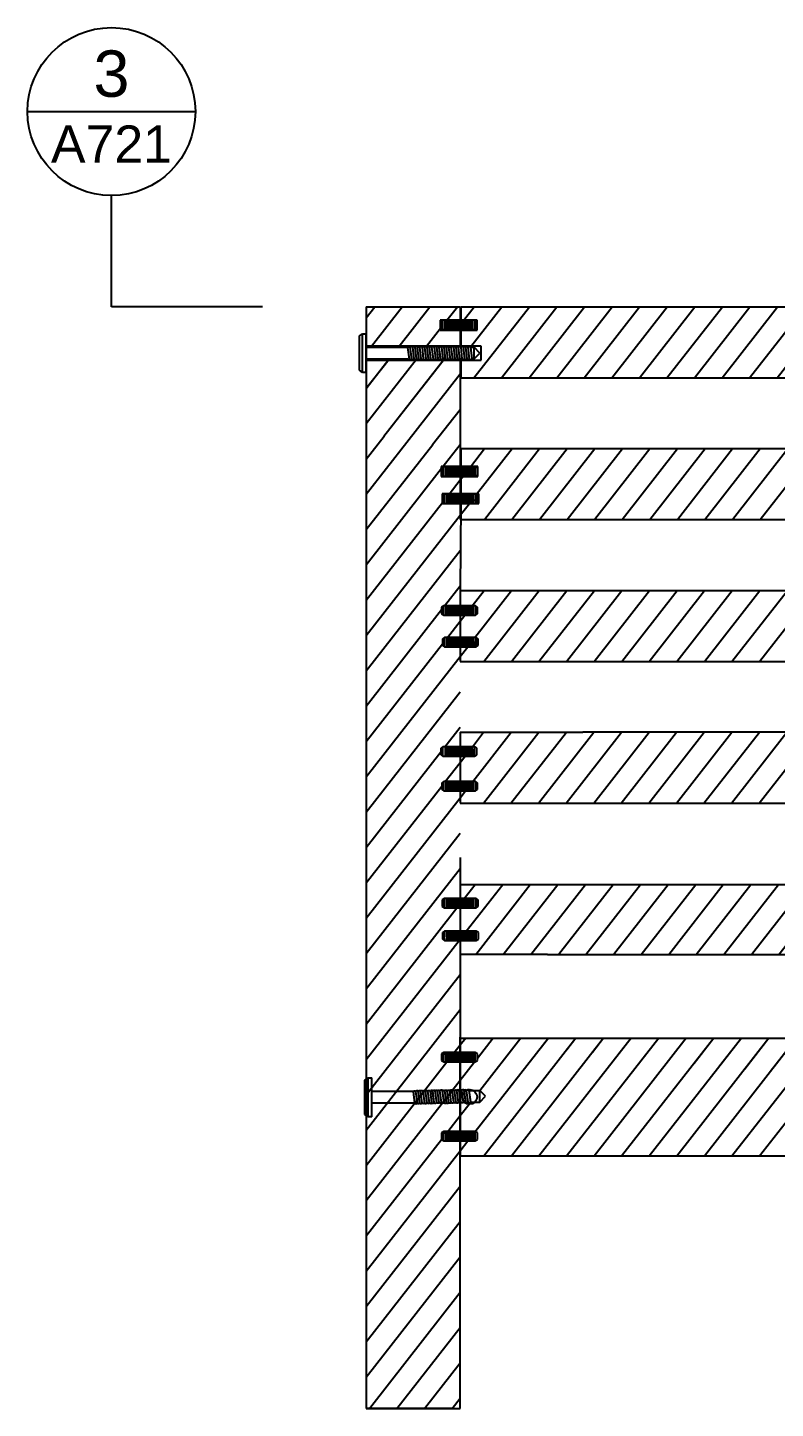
# Model space of a CAD drawing. Header units: millimetres. Extents: x -383 to 2872, y 639 to 2489.
# Drawn here: x 1606.5 to 1671, y 1128.3 to 1247.4 of the extents above; entities that cross this region are included whole.
import ezdxf
from ezdxf.enums import TextEntityAlignment as Align

# ---------------------------------------------------------------- set-up
doc = ezdxf.new("R2010")
doc.units = ezdxf.units.MM
doc.layers.add('A-ANNO-SYMB', color=3, linetype='Continuous', lineweight=18)
for name, color, linetype in [('ARREDI_attrezzature', 175, 'Continuous'), ('Chiodi', 1, 'Continuous'), ('SELECTIONS', 6, 'Continuous'), ('struttura', 7, 'Continuous')]:
    doc.layers.add(name, color=color, linetype=linetype)
doc.styles.add('ARIAL', font='Arial.ttf')
doc.styles.get("Standard").update_dxf_attribs({"font": 'Arial.ttf'})
pattern_1 = [(52, (416.6777, 953.3833), (-1.4775202, 1.1543653), [])]

# ---------------------------------------------------------------- blocks, each defined once
blk = doc.blocks.new('DETAGLI')
at = {"layer": 'SELECTIONS', "linetype": 'Continuous'}
blk.add_line((486.66, 356.17), (504.76, 356.17), dxfattribs=at)
blk.add_circle((495.71, 356.17), 9.05, dxfattribs=at)
at = {"layer": 'A-ANNO-SYMB', "linetype": 'Continuous'}
for tag, p in [('TAVOLA', (495.71, 362.76)), ('SEZIONE', (495.71, 354.67))]:
    blk.add_attdef(tag, text='', height=5, dxfattribs=at).set_placement(p, align=Align.TOP_CENTER)

msp = doc.modelspace()

# ---------------------------------------------------------------- hatches: boundary and pattern name
at = {"layer": 'ARREDI_attrezzature'}
h = msp.add_hatch(dxfattribs=at)
h.set_pattern_fill('ANSI31', color=256, scale=15, angle=7)
h.set_pattern_definition([(52, (996.2414, 1209.106), (-1.47752, 1.1543653), [])])
edge = h.paths.add_edge_path()
edge.add_line((1795.43, 1220.07), (1795.22, 1220.08))
edge.add_arc((1795.34, 1219.99), 0.147, 54.7816, 141.9581, ccw=False)
edge.add_line((1795.42, 1220.11), (1795.61, 1219.97))
edge.add_arc((1795.75, 1219.99), 0.147, 52.4052, 187.8135, ccw=False)
edge.add_line((1795.84, 1220.11), (1796.02, 1219.99))
edge.add_arc((1796.17, 1220.01), 0.147, 0, 187.8135, ccw=False)
edge.add_line((1796.32, 1220.01), (1796.34, 1221.77))
edge.add_line((1796.34, 1221.77), (1795, 1221.77))
edge.add_line((1795, 1221.77), (1795, 1221.65))
edge.add_line((1795, 1221.65), (1794.81, 1221.76))
edge.add_line((1794.81, 1221.76), (1794.81, 1222.33))
edge.add_line((1794.81, 1222.33), (1795, 1222.45))
edge.add_line((1795, 1222.45), (1795, 1222.33))
edge.add_line((1795, 1222.33), (1796.37, 1222.33))
edge.add_line((1796.37, 1222.33), (1796.37, 1223.33))
edge.add_line((1796.37, 1223.33), (1643.82, 1223.33))
edge.add_line((1643.82, 1223.33), (1643.82, 1222.17))
edge.add_line((1643.82, 1222.17), (1645.06, 1221.98))
edge.add_line((1645.06, 1221.98), (1645.06, 1222.17))
edge.add_line((1645.06, 1222.17), (1645.24, 1222.04))
edge.add_line((1645.24, 1222.04), (1645.24, 1221.47))
edge.add_line((1645.24, 1221.47), (1645.06, 1221.36))
edge.add_line((1645.06, 1221.36), (1645.06, 1221.47))
edge.add_line((1645.06, 1221.47), (1643.82, 1221.47))
edge.add_line((1643.82, 1221.47), (1643.82, 1217.21))
edge.add_line((1643.82, 1217.21), (1728.48, 1217.21))
edge.add_line((1728.48, 1217.21), (1737.86, 1217.21))
edge.add_line((1737.86, 1217.21), (1796.37, 1217.21))
edge.add_line((1796.37, 1217.21), (1796.11, 1219.99))
edge.add_arc((1795.96, 1219.99), 0.147, 0, 141.9581)
edge.add_arc((1795.74, 1219.98), 0.147, 45.7225, 136.1013)
edge.add_arc((1795.54, 1219.97), 0.147, 48.2493, 138.866)
edge.add_arc((1795.32, 1219.97), 0.147, 40.9902, 245.001)
edge.add_line((1795.25, 1219.84), (1795.36, 1219.08))
edge.add_line((1795.36, 1219.08), (1795.56, 1219.07))
edge.add_line((1795.56, 1219.07), (1795.43, 1220.07))
edge = h.paths.add_edge_path(flags=16)
edge.add_line((1646.12, 1219.4), (1645.63, 1218.89))
edge.add_line((1645.63, 1218.89), (1644.82, 1218.89))
edge.add_arc((1644.73, 1219.01), 0.147, 228.2493, 310.4538, ccw=False)
edge.add_arc((1644.52, 1218.99), 0.147, 220.9902, 318.866, ccw=False)
edge.add_arc((1644.31, 1219.01), 0.147, 228.2493, 310.6259, ccw=False)
edge.add_arc((1644.08, 1219.02), 0.182, 214.7687, 317.4075, ccw=False)
edge.add_line((1643.93, 1218.92), (1643.87, 1219.89))
edge.add_line((1643.87, 1219.89), (1643.87, 1219.9))
edge.add_line((1643.87, 1219.9), (1643.87, 1219.89))
edge.add_arc((1643.98, 1219.78), 0.155, 51.2345, 135.0364, ccw=False)
edge.add_arc((1644.19, 1219.8), 0.155, 43.9271, 135.8808, ccw=False)
edge.add_arc((1644.4, 1219.78), 0.155, 51.2345, 127.689, ccw=False)
edge.add_arc((1644.61, 1219.79), 0.155, 46.1259, 135.8808, ccw=False)
edge.add_line((1644.72, 1219.91), (1645.63, 1219.91))
edge.add_line((1645.63, 1219.91), (1646.12, 1219.4))
h.paths.add_polyline_path([(1644.84, 1218.91), (1644.84, 1218.89), (1644.71, 1219.91), (1644.71, 1219.91)], flags=0)
h.paths.add_polyline_path([(1644.43, 1218.92), (1644.43, 1218.88), (1644.29, 1219.89), (1644.29, 1219.92)], flags=0)
h.paths.add_polyline_path([(1793.74, 1219.58), (1794.23, 1220.09), (1795.01, 1220.09), (1795.15, 1219.08), (1795.15, 1219.07), (1795.15, 1219.08), (1794.23, 1219.08)], flags=16)
h = msp.add_hatch(dxfattribs=at)
h.set_pattern_fill('ANSI31', color=256, scale=15, angle=7)
h.set_pattern_definition(pattern_1)
h.paths.add_polyline_path([(1643.82, 1194.01), (1642.29, 1194.01), (1642.29, 1194.69), (1642.47, 1194.81), (1643.82, 1194.81), (1643.82, 1196.73), (1642.22, 1196.73), (1642.22, 1197.41), (1642.4, 1197.53), (1643.82, 1197.53), (1643.82, 1198.86), (1643.82, 1206.37), (1642.29, 1206.37), (1642.29, 1207.05), (1642.47, 1207.17), (1643.82, 1207.17), (1643.82, 1208.73), (1642.22, 1208.73), (1642.22, 1209.41), (1642.4, 1209.53), (1643.82, 1209.53), (1643.82, 1211.09), (1643.82, 1211.69, -0.168914), (1635.71, 1212.84), (1635.71, 1128.33), (1643.82, 1128.33), (1643.82, 1150.1), (1643.82, 1150.1), (1643.82, 1151.4), (1642.21, 1151.4), (1642.21, 1152.08), (1642.4, 1152.2), (1643.82, 1152.2), (1643.82, 1158.21), (1642.21, 1158.21), (1642.21, 1158.89), (1642.4, 1159.01), (1643.82, 1159.01), (1643.82, 1160.28), (1643.82, 1168.68), (1642.3, 1168.68), (1642.3, 1169.36), (1642.48, 1169.48), (1643.82, 1169.48), (1643.82, 1171.5), (1642.28, 1171.5), (1642.28, 1172.18), (1642.46, 1172.3), (1643.82, 1172.3), (1643.82, 1175.83), (1643.82, 1181.58), (1642.23, 1181.58), (1642.23, 1182.27), (1642.41, 1182.38), (1643.82, 1182.38), (1643.82, 1184.58), (1642.15, 1184.58), (1642.15, 1185.26), (1642.34, 1185.38), (1643.82, 1185.38), (1643.82, 1186.63)])
h = msp.add_hatch(dxfattribs=at)
h.set_pattern_fill('ANSI31', color=256, scale=15, angle=7)
h.set_pattern_definition(pattern_1)
h.paths.add_polyline_path([(1714.53, 1209.73), (1714.71, 1209.85), (1716.09, 1209.85), (1716.09, 1211.09), (1643.82, 1211.09), (1643.82, 1209.53), (1645.32, 1209.53), (1645.32, 1208.84), (1645.13, 1208.73), (1643.82, 1208.73), (1643.82, 1207.17), (1645.39, 1207.17), (1645.39, 1206.49), (1645.21, 1206.37), (1643.82, 1206.37), (1643.82, 1204.98), (1716.09, 1204.98), (1716.09, 1206.37), (1714.53, 1206.37), (1714.53, 1207.05), (1714.71, 1207.17), (1716.09, 1207.17), (1716.09, 1209.05), (1714.53, 1209.05)])
h = msp.add_hatch(dxfattribs=at)
h.set_pattern_fill('ANSI31', color=256, scale=15, angle=7)
h.set_pattern_definition(pattern_1)
h.paths.add_polyline_path([(1716.09, 1196.72), (1714.53, 1196.72), (1714.53, 1197.4), (1714.71, 1197.52), (1716.09, 1197.52), (1716.09, 1198.86), (1643.82, 1198.86), (1643.82, 1197.53), (1645.32, 1197.53), (1645.32, 1196.85), (1645.14, 1196.73), (1643.82, 1196.73), (1643.82, 1194.81), (1645.39, 1194.81), (1645.39, 1194.12), (1645.21, 1194.01), (1643.82, 1194.01), (1643.82, 1192.74), (1716.09, 1192.74), (1716.09, 1194.4), (1714.53, 1194.4), (1714.53, 1195.08), (1714.71, 1195.2), (1716.09, 1195.2)])
h = msp.add_hatch(dxfattribs=at)
h.set_pattern_fill('ANSI31', color=256, scale=15, angle=7)
h.set_pattern_definition(pattern_1)
h.paths.add_polyline_path([(1716.09, 1184.34), (1714.48, 1184.34), (1714.48, 1185.02), (1714.66, 1185.14), (1716.09, 1185.14), (1716.09, 1186.63), (1707.11, 1186.63), (1654.41, 1186.63), (1643.82, 1186.63), (1643.82, 1185.38), (1645.25, 1185.38), (1645.25, 1184.7), (1645.07, 1184.58), (1643.82, 1184.58), (1643.82, 1182.38), (1645.33, 1182.38), (1645.33, 1181.7), (1645.14, 1181.58), (1643.82, 1181.58), (1643.82, 1180.51), (1651.35, 1180.51), (1710.17, 1180.51), (1716.09, 1180.51), (1716.09, 1182.15), (1714.48, 1182.15), (1714.48, 1182.83), (1714.66, 1182.95), (1716.09, 1182.95)])
h = msp.add_hatch(dxfattribs=at)
h.set_pattern_fill('ANSI31', color=256, scale=15, angle=7)
h.set_pattern_definition(pattern_1)
h.paths.add_polyline_path([(1714.5, 1171.76), (1714.68, 1171.88), (1716.09, 1171.88), (1716.09, 1173.51), (1710.17, 1173.51), (1651.35, 1173.51), (1643.82, 1173.51), (1643.82, 1172.3), (1645.38, 1172.3), (1645.38, 1171.62), (1645.2, 1171.5), (1643.82, 1171.5), (1643.82, 1169.48), (1645.4, 1169.48), (1645.4, 1168.79), (1645.21, 1168.68), (1643.82, 1168.68), (1643.82, 1167.48), (1651.35, 1167.48), (1710.17, 1167.48), (1716.09, 1167.48), (1716.09, 1168.27), (1716.09, 1169.03), (1714.51, 1169.03), (1714.51, 1169.75), (1714.73, 1169.89), (1716.09, 1169.89), (1716.09, 1171.08), (1714.5, 1171.08)])
h = msp.add_hatch(dxfattribs=at)
h.set_pattern_fill('ANSI31', color=256, scale=15, angle=7)
h.set_pattern_definition(pattern_1)
h.paths.add_polyline_path([(1709.64, 1160.28), (1643.82, 1160.28), (1643.82, 1159.01), (1645.31, 1159.01), (1645.31, 1158.33), (1645.13, 1158.21), (1643.82, 1158.21), (1643.82, 1152.2), (1645.31, 1152.2), (1645.31, 1151.52), (1645.13, 1151.4), (1643.82, 1151.4), (1643.82, 1150.1), (1707.68, 1150.1, -0.059662), (1707.33, 1153.04, -0.156219)])
h.paths.add_polyline_path([(1646, 1155.25), (1645.51, 1154.74), (1645.09, 1154.74, -0.391459), (1644.23, 1154.71, -0.238948), (1644.1, 1154.74), (1644.08, 1154.91, -0.161103), (1644.02, 1155.31), (1643.96, 1155.75, -0.42316), (1644.19, 1155.75, -0.313276), (1644.36, 1155.76, -0.242884), (1644.95, 1155.75), (1645.51, 1155.75)], flags=16)
h.paths.add_polyline_path([(1644.51, 1154.74, -0.400391), (1644.31, 1154.72), (1644.17, 1155.74), (1644.17, 1155.76), (1644.34, 1155.62, -0.679722), (1644.59, 1155.76), (1644.73, 1154.76), (1644.73, 1154.74), (1644.72, 1154.76, -0.42921)], flags=0)
h = msp.add_hatch(dxfattribs=at)
h.set_pattern_fill('ANSI31', color=256, scale=15, angle=7)
h.set_pattern_definition(pattern_1)
edge = h.paths.add_edge_path()
edge.add_line((1796.37, 1160.28), (1643.82, 1160.28))
edge.add_line((1737.86, 1150.1), (1796.02, 1150.1))
edge.add_line((1728.14, 1150.1), (1737.86, 1150.1))
h = msp.add_hatch(dxfattribs=at)
h.set_pattern_fill('ANSI31', color=256, scale=15, angle=7)
h.set_pattern_definition(pattern_1)
edge = h.paths.add_edge_path()
edge.add_line((1796.37, 1160.28), (1643.82, 1160.28))
edge.add_line((1796.37, 1160.28), (1796.37, 1150.1))
edge.add_line((1796.02, 1150.1), (1796.37, 1150.1))
edge.add_line((1737.86, 1150.1), (1796.02, 1150.1))

# ---------------------------------------------------------------- linework, layer by layer
for p, q in [((1643.69, 1222.17), (1642.11, 1222.17)), ((1642.11, 1222.17), (1642.11, 1221.32)), ((1645.28, 1222.17), (1643.69, 1222.17)), ((1645.28, 1221.32), (1645.28, 1222.17)), ((1642.11, 1221.32), (1645.28, 1221.32)), ((1645.64, 1219.93), (1635.72, 1219.93)), ((1645.63, 1218.71), (1645.63, 1219.93)), ((1635.71, 1218.73), (1645.63, 1218.73)), ((1643.82, 1217.21), (1643.82, 1211.09)), ((1643.76, 1209.55), (1642.18, 1209.55)), ((1642.18, 1209.55), (1642.18, 1208.7)), ((1642.18, 1208.7), (1645.35, 1208.7)), ((1645.35, 1209.55), (1643.76, 1209.55)), ((1645.35, 1208.7), (1645.35, 1209.55)), ((1643.84, 1207.2), (1642.26, 1207.2)), ((1642.26, 1207.2), (1642.26, 1206.35)), ((1642.26, 1206.35), (1645.43, 1206.35)), ((1645.43, 1207.2), (1643.84, 1207.2)), ((1645.43, 1206.35), (1645.43, 1207.2))]:
    msp.add_line(p, q)
at = {"layer": 'ARREDI_attrezzature', "linetype": 'Continuous'}
for p, q in [((1635.71, 1222.38), (1636.45, 1223.33)), ((1636.18, 1219.93), (1638.83, 1223.33)), ((1638.55, 1219.93), (1641.21, 1223.33)), ((1642.67, 1222.16), (1643.59, 1223.33)), ((1640.93, 1219.93), (1642.14, 1221.47)), ((1635.71, 1216.29), (1637.68, 1218.81)), ((1635.71, 1213.25), (1640.04, 1218.79)), ((1635.72, 1216.3), (1637.69, 1218.82)), ((1635.72, 1213.26), (1640.04, 1218.79)), ((1637.25, 1212.17), (1642.49, 1218.88)), ((1637.25, 1212.17), (1642.45, 1218.82)), ((1639.22, 1211.65), (1643.82, 1217.53)), ((1639.22, 1211.65), (1643.82, 1217.53)), ((1641.45, 1211.45), (1643.82, 1214.48)), ((1641.45, 1211.45), (1643.82, 1214.48))]:
    msp.add_line(p, q, dxfattribs=at)
at = {"layer": 'Chiodi'}
for p, q in [((1642.32, 1222.16), (1642.14, 1222.04)), ((1642.14, 1222.04), (1642.14, 1221.47)), ((1645.06, 1222.16), (1642.32, 1222.16)), ((1642.32, 1221.36), (1642.32, 1222.16)), ((1642.44, 1222.04), (1644.92, 1222.04)), ((1642.45, 1221.9), (1644.92, 1221.9)), ((1642.45, 1221.75), (1644.93, 1221.75)), ((1645.24, 1222.04), (1645.06, 1222.16)), ((1645.06, 1221.36), (1645.06, 1222.16)), ((1645.24, 1221.47), (1645.24, 1222.04)), ((1642.14, 1221.47), (1642.32, 1221.36)), ((1642.32, 1221.36), (1645.06, 1221.36)), ((1642.45, 1221.62), (1644.93, 1221.62)), ((1642.45, 1221.47), (1644.93, 1221.47)), ((1645.06, 1221.36), (1645.24, 1221.47)), ((1642.4, 1209.53), (1642.22, 1209.41)), ((1642.22, 1209.41), (1642.22, 1208.84)), ((1642.22, 1208.84), (1642.4, 1208.73)), ((1645.13, 1209.53), (1642.4, 1209.53)), ((1642.4, 1208.73), (1642.4, 1209.53)), ((1642.4, 1208.73), (1645.13, 1208.73)), ((1642.52, 1209.41), (1645, 1209.41)), ((1642.52, 1209.27), (1645, 1209.27)), ((1642.52, 1209.12), (1645, 1209.12)), ((1642.52, 1208.84), (1645, 1208.84)), ((1642.53, 1208.99), (1645.01, 1208.99)), ((1645.32, 1209.41), (1645.13, 1209.53)), ((1645.13, 1208.73), (1645.13, 1209.53)), ((1645.13, 1208.73), (1645.32, 1208.84)), ((1645.32, 1208.84), (1645.32, 1209.41)), ((1642.47, 1207.17), (1642.29, 1207.05)), ((1642.29, 1207.05), (1642.29, 1206.49)), ((1642.29, 1206.49), (1642.47, 1206.37)), ((1645.21, 1207.17), (1642.47, 1207.17)), ((1642.47, 1206.37), (1642.47, 1207.17)), ((1642.47, 1206.37), (1645.21, 1206.37)), ((1642.59, 1207.05), (1645.07, 1207.05)), ((1642.59, 1206.91), (1645.07, 1206.91)), ((1642.59, 1206.77), (1645.07, 1206.77)), ((1642.6, 1206.64), (1645.08, 1206.64)), ((1642.6, 1206.49), (1645.07, 1206.49)), ((1645.39, 1207.05), (1645.21, 1207.17)), ((1645.21, 1206.37), (1645.21, 1207.17)), ((1645.21, 1206.37), (1645.39, 1206.49)), ((1645.39, 1206.49), (1645.39, 1207.05)), ((1642.4, 1197.53), (1642.22, 1197.41)), ((1642.22, 1197.41), (1642.22, 1196.85)), ((1642.22, 1196.85), (1642.4, 1196.73)), ((1645.14, 1197.53), (1642.4, 1197.53)), ((1642.4, 1196.73), (1642.4, 1197.53)), ((1642.4, 1196.73), (1645.14, 1196.73)), ((1642.52, 1197.41), (1645, 1197.41)), ((1642.52, 1197.27), (1645, 1197.27)), ((1642.52, 1197.13), (1645, 1197.13)), ((1642.52, 1196.85), (1645, 1196.85)), ((1642.53, 1196.99), (1645.01, 1196.99)), ((1645.32, 1197.41), (1645.14, 1197.53)), ((1645.14, 1196.73), (1645.14, 1197.53)), ((1645.14, 1196.73), (1645.32, 1196.85)), ((1645.32, 1196.85), (1645.32, 1197.41)), ((1642.47, 1194.81), (1642.29, 1194.69)), ((1642.29, 1194.69), (1642.29, 1194.12)), ((1645.21, 1194.81), (1642.47, 1194.81)), ((1642.47, 1194.01), (1642.47, 1194.81)), ((1642.59, 1194.69), (1645.07, 1194.69)), ((1642.6, 1194.55), (1645.07, 1194.55)), ((1642.6, 1194.41), (1645.08, 1194.41)), ((1642.6, 1194.27), (1645.08, 1194.27)), ((1645.39, 1194.69), (1645.21, 1194.81)), ((1645.21, 1194.01), (1645.21, 1194.81)), ((1645.39, 1194.12), (1645.39, 1194.69)), ((1642.29, 1194.12), (1642.47, 1194.01)), ((1642.47, 1194.01), (1645.21, 1194.01)), ((1642.6, 1194.13), (1645.08, 1194.13)), ((1645.21, 1194.01), (1645.39, 1194.12)), ((1642.34, 1185.38), (1642.15, 1185.26)), ((1642.15, 1185.26), (1642.15, 1184.7)), ((1645.07, 1185.38), (1642.34, 1185.38)), ((1642.34, 1184.58), (1642.34, 1185.38)), ((1642.46, 1185.26), (1644.93, 1185.26)), ((1642.46, 1185.12), (1644.94, 1185.12)), ((1642.46, 1184.98), (1644.94, 1184.98)), ((1642.46, 1184.84), (1644.94, 1184.84)), ((1645.25, 1185.26), (1645.07, 1185.38)), ((1645.07, 1184.58), (1645.07, 1185.38)), ((1645.25, 1184.7), (1645.25, 1185.26)), ((1642.15, 1184.7), (1642.34, 1184.58)), ((1642.34, 1184.58), (1645.07, 1184.58)), ((1642.46, 1184.7), (1644.94, 1184.7)), ((1645.07, 1184.58), (1645.25, 1184.7)), ((1642.41, 1182.38), (1642.23, 1182.27)), ((1645.14, 1182.38), (1642.41, 1182.38)), ((1642.41, 1181.58), (1642.41, 1182.38)), ((1645.33, 1182.27), (1645.14, 1182.38)), ((1645.14, 1181.58), (1645.14, 1182.38)), ((1642.23, 1182.27), (1642.23, 1181.7)), ((1642.23, 1181.7), (1642.41, 1181.58)), ((1642.41, 1181.58), (1645.14, 1181.58)), ((1642.53, 1182.27), (1645.01, 1182.27)), ((1642.53, 1182.13), (1645.01, 1182.13)), ((1642.53, 1181.98), (1645.01, 1181.98)), ((1642.53, 1181.7), (1645.01, 1181.7)), ((1642.54, 1181.85), (1645.01, 1181.85)), ((1645.14, 1181.58), (1645.33, 1181.7)), ((1645.33, 1181.7), (1645.33, 1182.27)), ((1642.46, 1172.3), (1642.28, 1172.18)), ((1642.28, 1172.18), (1642.28, 1171.62)), ((1645.2, 1172.3), (1642.46, 1172.3)), ((1642.46, 1171.5), (1642.46, 1172.3)), ((1642.58, 1172.18), (1645.06, 1172.18)), ((1642.58, 1172.04), (1645.06, 1172.04)), ((1642.59, 1171.9), (1645.06, 1171.9)), ((1642.59, 1171.77), (1645.07, 1171.77)), ((1645.38, 1172.18), (1645.2, 1172.3)), ((1645.2, 1171.5), (1645.2, 1172.3)), ((1645.38, 1171.62), (1645.38, 1172.18)), ((1642.28, 1171.62), (1642.46, 1171.5)), ((1642.46, 1171.5), (1645.2, 1171.5)), ((1642.59, 1171.62), (1645.07, 1171.62)), ((1645.2, 1171.5), (1645.38, 1171.62)), ((1642.48, 1169.48), (1642.3, 1169.36)), ((1642.3, 1169.36), (1642.3, 1168.79)), ((1645.21, 1169.48), (1642.48, 1169.48)), ((1642.48, 1168.68), (1642.48, 1169.48)), ((1642.6, 1169.36), (1645.08, 1169.36)), ((1645.4, 1169.36), (1645.21, 1169.48)), ((1645.21, 1168.68), (1645.21, 1169.48)), ((1645.4, 1168.79), (1645.4, 1169.36)), ((1642.3, 1168.79), (1642.48, 1168.68)), ((1642.48, 1168.68), (1645.21, 1168.68)), ((1642.6, 1169.22), (1645.08, 1169.22)), ((1642.6, 1169.07), (1645.08, 1169.07)), ((1642.6, 1168.79), (1645.08, 1168.79)), ((1642.61, 1168.94), (1645.09, 1168.94)), ((1645.21, 1168.68), (1645.4, 1168.79)), ((1642.4, 1159.01), (1642.21, 1158.89)), ((1642.21, 1158.89), (1642.21, 1158.33)), ((1645.13, 1159.01), (1642.4, 1159.01)), ((1642.4, 1158.21), (1642.4, 1159.01)), ((1642.51, 1158.89), (1644.99, 1158.89)), ((1642.52, 1158.75), (1645, 1158.75)), ((1642.52, 1158.61), (1645, 1158.61)), ((1645.31, 1158.89), (1645.13, 1159.01)), ((1645.13, 1158.21), (1645.13, 1159.01)), ((1645.31, 1158.33), (1645.31, 1158.89)), ((1642.21, 1158.33), (1642.4, 1158.21)), ((1642.4, 1158.21), (1645.13, 1158.21)), ((1642.52, 1158.48), (1645, 1158.48)), ((1642.52, 1158.33), (1645, 1158.33)), ((1645.13, 1158.21), (1645.31, 1158.33)), ((1642.4, 1152.2), (1642.21, 1152.08)), ((1642.21, 1152.08), (1642.21, 1151.52)), ((1642.21, 1151.52), (1642.4, 1151.4)), ((1645.13, 1152.2), (1642.4, 1152.2)), ((1642.4, 1151.4), (1642.4, 1152.2)), ((1642.4, 1151.4), (1645.13, 1151.4)), ((1642.51, 1152.08), (1644.99, 1152.08)), ((1642.52, 1151.94), (1645, 1151.94)), ((1642.52, 1151.8), (1645, 1151.8)), ((1642.52, 1151.67), (1645, 1151.67)), ((1642.52, 1151.52), (1645, 1151.52)), ((1645.31, 1152.08), (1645.13, 1152.2)), ((1645.13, 1151.4), (1645.13, 1152.2)), ((1645.13, 1151.4), (1645.31, 1151.52)), ((1645.31, 1151.52), (1645.31, 1152.08))]:
    msp.add_line(p, q, dxfattribs=at)
at = {"layer": 'Chiodi', "color": 2}
for p, q in [((1635.13, 1220.81), (1635.4, 1221)), ((1635.13, 1217.85), (1635.13, 1220.81)), ((1635.4, 1217.65), (1635.4, 1221)), ((1635.4, 1221), (1635.71, 1221)), ((1635.71, 1219.82), (1635.71, 1221)), ((1639.31, 1219.82), (1635.71, 1219.82)), ((1635.71, 1218.82), (1635.71, 1219.82)), ((1639.45, 1218.8), (1639.31, 1219.82)), ((1639.64, 1218.81), (1639.52, 1219.83)), ((1639.64, 1218.83), (1639.52, 1219.83)), ((1639.85, 1218.84), (1639.73, 1219.84)), ((1639.85, 1218.81), (1639.73, 1219.83)), ((1640.06, 1218.83), (1639.93, 1219.84)), ((1640.06, 1218.84), (1639.93, 1219.84)), ((1640.27, 1218.81), (1640.14, 1219.82)), ((1640.47, 1218.81), (1640.35, 1219.83)), ((1640.46, 1218.83), (1640.35, 1219.83)), ((1640.67, 1218.83), (1640.56, 1219.84)), ((1640.67, 1218.81), (1640.56, 1219.83)), ((1640.88, 1218.82), (1640.77, 1219.84)), ((1640.88, 1218.83), (1640.77, 1219.83)), ((1641.09, 1218.84), (1640.98, 1219.84)), ((1641.09, 1218.81), (1640.98, 1219.83)), ((1641.3, 1218.82), (1641.18, 1219.84)), ((1641.3, 1218.83), (1641.18, 1219.84)), ((1641.51, 1218.84), (1641.39, 1219.84)), ((1641.51, 1218.82), (1641.39, 1219.83)), ((1641.72, 1218.83), (1641.6, 1219.84)), ((1641.72, 1218.84), (1641.6, 1219.84)), ((1641.93, 1218.85), (1641.81, 1219.86)), ((1641.93, 1218.81), (1641.81, 1219.83)), ((1642.14, 1218.82), (1642.02, 1219.84)), ((1642.13, 1218.83), (1642.02, 1219.84)), ((1642.15, 1218.8), (1642.02, 1219.82)), ((1642.36, 1218.82), (1642.23, 1219.83)), ((1642.36, 1218.83), (1642.23, 1219.83)), ((1642.56, 1218.84), (1642.44, 1219.84)), ((1642.57, 1218.82), (1642.44, 1219.83)), ((1642.77, 1218.83), (1642.65, 1219.84)), ((1642.77, 1218.84), (1642.65, 1219.84)), ((1642.98, 1218.81), (1642.85, 1219.82)), ((1643.18, 1218.82), (1643.06, 1219.83)), ((1643.18, 1218.83), (1643.06, 1219.83)), ((1643.39, 1218.84), (1643.27, 1219.84)), ((1643.39, 1218.81), (1643.27, 1219.83)), ((1643.6, 1218.82), (1643.48, 1219.84)), ((1643.59, 1218.83), (1643.48, 1219.84)), ((1643.8, 1218.84), (1643.69, 1219.84)), ((1643.8, 1218.82), (1643.69, 1219.83)), ((1644.01, 1218.82), (1643.9, 1219.84)), ((1644.01, 1218.83), (1643.9, 1219.84)), ((1644.22, 1218.84), (1644.11, 1219.85)), ((1644.22, 1218.82), (1644.11, 1219.84)), ((1644.43, 1218.83), (1644.31, 1219.84)), ((1644.43, 1218.84), (1644.31, 1219.84)), ((1644.64, 1218.82), (1644.52, 1219.83)), ((1644.85, 1218.83), (1644.73, 1219.84)), ((1644.73, 1219.84), (1645.03, 1219.84)), ((1645.02, 1218.83), (1645.03, 1219.84)), ((1645.02, 1218.83), (1645.52, 1219.33)), ((1645.52, 1219.33), (1645.03, 1219.84)), ((1635.71, 1217.65), (1635.71, 1218.83)), ((1639.31, 1218.82), (1635.71, 1218.82)), ((1645.02, 1218.83), (1644.85, 1218.83)), ((1635.4, 1217.65), (1635.13, 1217.85)), ((1635.71, 1217.65), (1635.4, 1217.65)), ((1635.61, 1156.64), (1635.88, 1156.84)), ((1635.61, 1153.68), (1635.61, 1156.64)), ((1635.88, 1153.48), (1635.88, 1156.84)), ((1635.88, 1156.84), (1636.19, 1156.84)), ((1636.19, 1155.65), (1636.19, 1156.84)), ((1639.79, 1155.65), (1636.19, 1155.65)), ((1636.19, 1154.65), (1636.19, 1155.65)), ((1639.92, 1154.64), (1639.79, 1155.65)), ((1640.13, 1154.65), (1640, 1155.66)), ((1640.13, 1154.66), (1640, 1155.66)), ((1640.34, 1154.68), (1640.2, 1155.68)), ((1640.34, 1154.66), (1640.2, 1155.67)), ((1640.55, 1154.67), (1640.41, 1155.68)), ((1640.55, 1154.68), (1640.41, 1155.68)), ((1640.76, 1154.65), (1640.62, 1155.67)), ((1640.97, 1154.67), (1640.83, 1155.68)), ((1640.97, 1154.68), (1640.83, 1155.68)), ((1641.17, 1154.69), (1641.04, 1155.69)), ((1641.18, 1154.67), (1641.04, 1155.68)), ((1641.39, 1154.68), (1641.25, 1155.69)), ((1641.38, 1154.69), (1641.25, 1155.69)), ((1641.59, 1154.68), (1641.45, 1155.69)), ((1641.59, 1154.71), (1641.46, 1155.71)), ((1641.8, 1154.69), (1641.66, 1155.7)), ((1641.8, 1154.7), (1641.66, 1155.7)), ((1642.01, 1154.72), (1641.87, 1155.72)), ((1642.01, 1154.7), (1641.87, 1155.71)), ((1642.22, 1154.71), (1642.08, 1155.72)), ((1642.22, 1154.72), (1642.08, 1155.72)), ((1642.44, 1154.71), (1642.3, 1155.71)), ((1642.43, 1154.67), (1642.3, 1155.69)), ((1642.64, 1154.69), (1642.51, 1155.7)), ((1642.64, 1154.7), (1642.51, 1155.7)), ((1642.85, 1154.71), (1642.71, 1155.71)), ((1642.85, 1154.69), (1642.71, 1155.7)), ((1643.06, 1154.7), (1642.92, 1155.72)), ((1643.06, 1154.72), (1642.92, 1155.71)), ((1643.27, 1154.73), (1643.13, 1155.73)), ((1643.48, 1154.71), (1643.34, 1155.72)), ((1643.68, 1154.72), (1643.55, 1155.74)), ((1643.68, 1154.74), (1643.55, 1155.73)), ((1643.89, 1154.75), (1643.75, 1155.75)), ((1643.89, 1154.73), (1643.75, 1155.74)), ((1644.1, 1154.74), (1643.96, 1155.75)), ((1644.1, 1154.75), (1643.96, 1155.75)), ((1644.31, 1154.76), (1644.17, 1155.76)), ((1644.31, 1154.72), (1644.17, 1155.74)), ((1644.52, 1154.74), (1644.38, 1155.75)), ((1644.52, 1154.75), (1644.38, 1155.75)), ((1644.73, 1154.76), (1644.59, 1155.76)), ((1644.73, 1154.74), (1644.59, 1155.75)), ((1644.59, 1155.75), (1645.51, 1155.75)), ((1645.51, 1154.74), (1645.51, 1155.75)), ((1646, 1155.25), (1645.51, 1155.75)), ((1645.51, 1154.74), (1646, 1155.25)), ((1636.19, 1153.48), (1636.19, 1154.67)), ((1639.79, 1154.65), (1636.19, 1154.65)), ((1644.73, 1154.74), (1645.51, 1154.74)), ((1635.88, 1153.48), (1635.61, 1153.68)), ((1636.19, 1153.48), (1635.88, 1153.48))]:
    msp.add_line(p, q, dxfattribs=at)
at = {"layer": 'Chiodi'}
msp.add_circle((1644.65, 1155.19), 0.634, dxfattribs=at)
at = {"layer": 'Chiodi', "color": 2}
for centre, radius, start, end in [((1639.42, 1219.71), 0.155, 50.3787, 135.1151), ((1639.63, 1219.72), 0.155, 50.3787, 135.1151), ((1639.84, 1219.72), 0.155, 50.3787, 135.1151), ((1640.03, 1219.76), 0.127, 30.3102, 140.2072), ((1640.25, 1219.71), 0.155, 49.623, 134.3594), ((1640.46, 1219.72), 0.155, 49.623, 134.3594), ((1640.67, 1219.72), 0.155, 49.623, 134.3594), ((1640.88, 1219.72), 0.155, 49.623, 134.3594), ((1641.08, 1219.72), 0.155, 49.623, 132.0575), ((1641.29, 1219.72), 0.155, 49.623, 134.3594), ((1641.5, 1219.72), 0.155, 49.623, 134.3594), ((1641.71, 1219.73), 0.155, 49.623, 134.3594), ((1641.92, 1219.72), 0.155, 49.623, 134.3594), ((1642.13, 1219.71), 0.155, 50.3787, 135.1151), ((1642.34, 1219.72), 0.155, 50.3787, 135.1151), ((1642.55, 1219.72), 0.155, 50.3787, 135.1151), ((1642.74, 1219.76), 0.127, 30.3102, 140.2072), ((1642.96, 1219.71), 0.155, 49.623, 134.3594), ((1643.17, 1219.72), 0.155, 49.623, 134.3594), ((1643.38, 1219.72), 0.155, 49.623, 134.3594), ((1643.59, 1219.73), 0.155, 49.623, 134.3594), ((1643.8, 1219.72), 0.155, 49.623, 134.3594), ((1644, 1219.73), 0.155, 49.623, 134.3594), ((1644.21, 1219.72), 0.155, 49.623, 134.3594), ((1644.41, 1219.75), 0.134, 34.3283, 137.9895), ((1644.63, 1219.72), 0.155, 49.623, 134.3594), ((1639.39, 1218.95), 0.154, 237.3587, 291.1023), ((1639.53, 1218.92), 0.147, 230.9676, 321.3426), ((1639.74, 1218.93), 0.147, 230.9676, 321.3426), ((1639.95, 1218.93), 0.147, 230.9676, 321.3426), ((1640.16, 1218.94), 0.147, 230.9676, 318.2544), ((1640.35, 1218.92), 0.147, 230.212, 320.5869), ((1640.56, 1218.93), 0.147, 230.212, 320.5869), ((1640.77, 1218.93), 0.147, 230.212, 320.5869), ((1640.98, 1218.93), 0.147, 230.212, 320.5869), ((1641.18, 1218.93), 0.147, 230.212, 320.5869), ((1641.39, 1218.93), 0.147, 230.212, 320.5869), ((1641.6, 1218.93), 0.147, 230.212, 320.5869), ((1641.82, 1218.92), 0.147, 230.212, 320.5869), ((1642.02, 1218.93), 0.147, 230.212, 320.5869), ((1642.24, 1218.92), 0.147, 230.9676, 321.3426), ((1642.45, 1218.93), 0.147, 230.9676, 321.3426), ((1642.66, 1218.93), 0.147, 230.9676, 321.3426), ((1642.87, 1218.94), 0.147, 230.9676, 318.2544), ((1643.06, 1218.92), 0.147, 230.212, 320.5869), ((1643.27, 1218.93), 0.147, 230.212, 320.5869), ((1643.48, 1218.93), 0.147, 230.212, 320.5869), ((1643.69, 1218.94), 0.147, 230.212, 320.5869), ((1643.9, 1218.93), 0.147, 230.212, 320.5869), ((1644.11, 1218.94), 0.147, 230.212, 320.5869), ((1644.31, 1218.93), 0.147, 230.212, 320.5869), ((1644.52, 1218.94), 0.147, 230.212, 320.5869), ((1644.73, 1218.93), 0.147, 230.212, 320.5869), ((1639.9, 1155.54), 0.155, 50.9942, 135.7306), ((1640.11, 1155.56), 0.155, 50.9942, 135.7306), ((1640.32, 1155.56), 0.155, 50.9942, 135.7306), ((1640.51, 1155.6), 0.127, 30.9257, 140.8227), ((1640.73, 1155.56), 0.155, 50.9942, 135.7306), ((1640.94, 1155.57), 0.155, 50.9942, 135.7306), ((1641.15, 1155.57), 0.155, 50.9942, 135.7306), ((1641.36, 1155.59), 0.155, 50.9942, 135.7306), ((1641.56, 1155.58), 0.155, 50.9942, 135.7306), ((1641.77, 1155.6), 0.155, 50.9942, 135.7306), ((1641.98, 1155.6), 0.155, 50.9942, 135.7306), ((1642.19, 1155.61), 0.155, 50.9942, 135.7306), ((1642.41, 1155.58), 0.155, 50.9942, 135.7306), ((1642.62, 1155.59), 0.155, 50.9942, 135.7306), ((1642.83, 1155.59), 0.155, 50.9942, 135.7306), ((1643.03, 1155.61), 0.155, 50.9942, 135.7306), ((1643.23, 1155.64), 0.136, 39.6958, 137.4217), ((1643.45, 1155.61), 0.155, 50.9942, 135.7306), ((1643.66, 1155.63), 0.155, 50.9942, 135.7306), ((1643.87, 1155.63), 0.155, 50.9942, 135.7306), ((1644.07, 1155.64), 0.155, 50.9942, 135.7306), ((1644.28, 1155.63), 0.155, 50.9942, 135.7306), ((1644.49, 1155.64), 0.155, 50.9942, 135.7306), ((1639.87, 1154.78), 0.154, 237.3587, 291.1023), ((1640.02, 1154.75), 0.147, 231.5831, 321.9581), ((1640.23, 1154.77), 0.147, 231.5831, 321.9581), ((1640.43, 1154.77), 0.147, 231.5831, 321.9581), ((1640.64, 1154.78), 0.147, 231.5831, 318.8699), ((1640.85, 1154.77), 0.147, 231.5831, 321.9581), ((1641.06, 1154.78), 0.147, 231.5831, 321.9581), ((1641.27, 1154.78), 0.147, 231.5831, 321.9581), ((1641.48, 1154.8), 0.147, 231.5831, 321.9581), ((1641.68, 1154.8), 0.147, 231.5831, 321.9581), ((1641.89, 1154.81), 0.147, 231.5831, 321.9581), ((1642.1, 1154.81), 0.147, 231.5831, 321.9581), ((1642.32, 1154.81), 0.147, 231.5831, 321.9581), ((1642.53, 1154.79), 0.147, 231.5831, 321.9581), ((1642.74, 1154.8), 0.147, 231.5831, 321.9581), ((1642.94, 1154.81), 0.147, 231.5831, 321.9581), ((1643.15, 1154.82), 0.147, 231.5831, 321.9581), ((1643.37, 1154.81), 0.127, 219.324, 325.6636), ((1643.57, 1154.83), 0.147, 231.5831, 321.9581), ((1643.78, 1154.84), 0.147, 231.5831, 321.9581), ((1643.98, 1154.84), 0.147, 231.5831, 321.9581), ((1644.19, 1154.86), 0.147, 231.5831, 321.9581), ((1644.4, 1154.84), 0.147, 231.5831, 321.9581), ((1644.61, 1154.85), 0.147, 231.5831, 321.9581)]:
    msp.add_arc(centre, radius, start, end, dxfattribs=at)
at = {"layer": 'SELECTIONS'}
for p, q in [((1613.73, 1223.33), (1613.73, 1232.92)), ((1626.75, 1223.33), (1613.73, 1223.33))]:
    msp.add_line(p, q, dxfattribs=at)
at = {"layer": 'struttura'}
for p, q in [((1635.71, 1223.33), (1635.71, 1128.33)), ((1635.71, 1223.33), (1643.82, 1223.33)), ((1643.82, 1223.33), (1643.82, 1222.17)), ((1643.82, 1223.33), (1643.82, 1222.17)), ((1643.87, 1223.33), (1796.37, 1223.33)), ((1643.87, 1223.33), (1643.87, 1222.17)), ((1643.82, 1221.32), (1643.82, 1219.93)), ((1643.82, 1221.32), (1643.82, 1219.93)), ((1643.87, 1221.32), (1643.87, 1219.93)), ((1643.82, 1218.73), (1643.82, 1217.21)), ((1643.87, 1218.73), (1643.87, 1217.21)), ((1643.87, 1217.21), (1719.45, 1217.21)), ((1643.82, 1211.09), (1716.04, 1211.09)), ((1643.82, 1211.09), (1643.82, 1209.55)), ((1643.87, 1211.09), (1643.87, 1209.55)), ((1643.82, 1208.7), (1643.82, 1207.2)), ((1643.87, 1208.7), (1643.87, 1207.2)), ((1643.82, 1206.35), (1643.82, 1204.98)), ((1643.87, 1206.35), (1643.82, 1198.86)), ((1643.87, 1204.98), (1716.04, 1204.98)), ((1643.82, 1198.86), (1716.09, 1198.86)), ((1643.82, 1198.86), (1643.82, 1192.74)), ((1643.82, 1192.74), (1716.09, 1192.74)), ((1643.82, 1186.63), (1654.41, 1186.63)), ((1643.82, 1186.63), (1643.82, 1180.51)), ((1707.11, 1186.63), (1654.41, 1186.63)), ((1643.82, 1180.51), (1651.35, 1180.51)), ((1651.35, 1180.51), (1710.17, 1180.51)), ((1643.82, 1175.83), (1643.82, 1160.33)), ((1643.82, 1173.51), (1651.35, 1173.51)), ((1651.35, 1173.51), (1710.17, 1173.51)), ((1651.35, 1167.48), (1643.82, 1167.48)), ((1651.35, 1167.48), (1710.17, 1167.48)), ((1643.82, 1128.33), (1643.82, 1160.33)), ((1643.82, 1160.28), (1643.82, 1150.1)), ((1716.09, 1160.23), (1643.82, 1160.23)), ((1643.82, 1150.1), (1728.14, 1150.1)), ((1643.2, 1128.33), (1635.71, 1128.33)), ((1635.71, 1128.33), (1643.82, 1128.33))]:
    msp.add_line(p, q, dxfattribs=at)

# ---------------------------------------------------------------- block references
at = {"layer": 'A-ANNO-SYMB'}
ref = msp.add_blockref('DETAGLI', (1217.16, 955.22), dxfattribs=dict(at, xscale=0.8, yscale=0.8, zscale=0.8))
ref.add_attrib('SEZIONE', 'A721', dxfattribs={"color": 6, "linetype": 'Continuous', "height": 3.2, "style": 'ARIAL'}).set_placement((1613.73, 1238.96), align=Align.TOP_CENTER)
ref.add_attrib('TAVOLA', '3', dxfattribs={"color": 6, "linetype": 'Continuous', "height": 4, "style": 'ARIAL'}).set_placement((1613.73, 1245.43), align=Align.TOP_CENTER)

doc.saveas('drawing.dxf')
